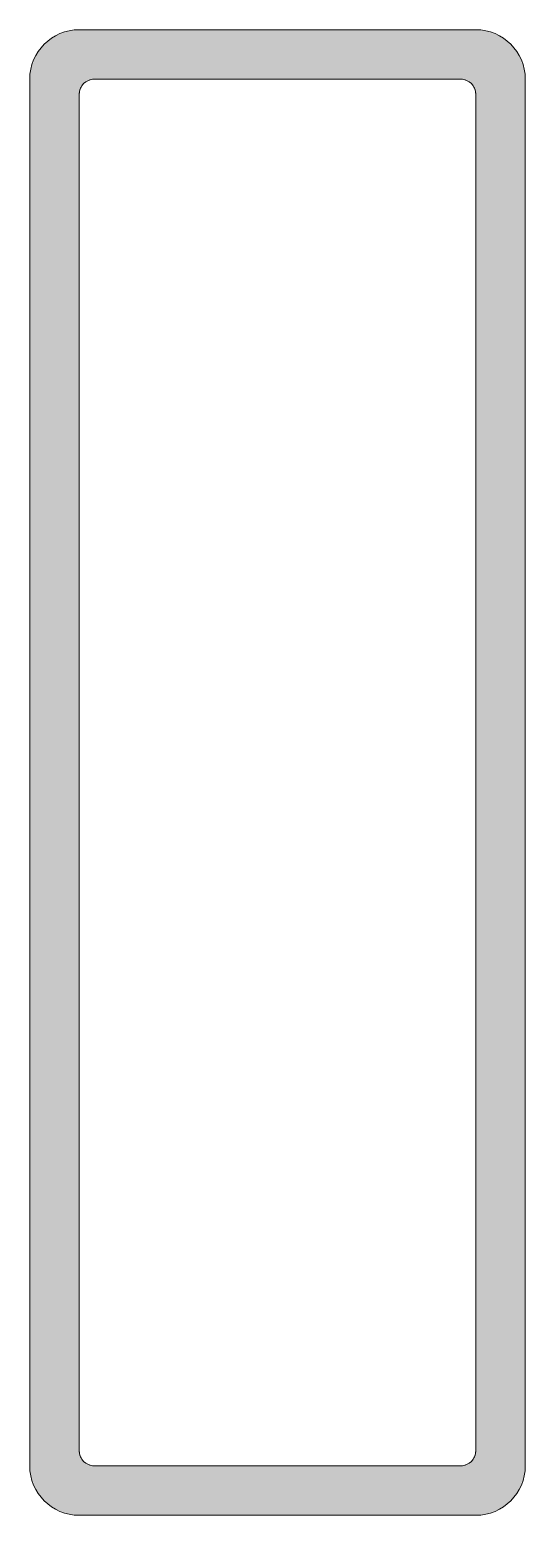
# Model space of a CAD drawing. Header units: metres. Extents: x -25 to 25, y -75 to 75.
import ezdxf

# ---------------------------------------------------------------- set-up
doc = ezdxf.new("R2010")
doc.units = ezdxf.units.M
doc.linetypes.add('Dash', pattern=[6.35, 3.175, -3.175])
doc.layers.add('A-DETL-GENF', color=92, linetype='Continuous', lineweight=18)
doc.layers.add('A-DETL-GENF-HDLN', color=1, linetype='Dash', lineweight=18)

# ---------------------------------------------------------------- blocks, each defined once
blk = doc.blocks.new('28 kokerprofiel - 150x50x5-1485290-00_0 Basismaterialen')
at = {"layer": 'A-DETL-GENF', "linetype": 'Dash'}
h = blk.add_hatch(color=256, dxfattribs=at)
h.paths.add_polyline_path([(20, -75), (21.29, -74.83), (22.5, -74.33), (23.54, -73.54), (24.33, -72.5), (24.83, -71.29), (25, -70), (25, 70), (24.83, 71.29), (24.33, 72.5), (23.54, 73.54), (22.5, 74.33), (21.29, 74.83), (20, 75), (-20, 75), (-21.29, 74.83), (-22.5, 74.33), (-23.54, 73.54), (-24.33, 72.5), (-24.83, 71.29), (-25, 70), (-25, -70), (-24.83, -71.29), (-24.33, -72.5), (-23.54, -73.54), (-22.5, -74.33), (-21.29, -74.83), (-20, -75)])
h.paths.add_polyline_path([(18.5, -70), (-18.89, -69.95), (-19.25, -69.8), (-19.56, -69.56), (-19.8, -69.25), (-19.95, -68.89), (-20, -68.5), (-19.95, 68.89), (-19.8, 69.25), (-19.56, 69.56), (-19.25, 69.8), (-18.89, 69.95), (-18.5, 70), (18.89, 69.95), (19.25, 69.8), (19.56, 69.56), (19.8, 69.25), (19.95, 68.89), (20, 68.5), (19.95, -68.89), (19.8, -69.25), (19.56, -69.56), (19.25, -69.8), (18.89, -69.95)])
at = {"layer": 'A-DETL-GENF'}
for p, q in [((20, 75), (-20, 75)), ((-25, 70), (-25, -70)), ((-18.5, 70), (18.5, 70)), ((25, -70), (25, 70)), ((-20, -68.5), (-20, 68.5)), ((20, 68.5), (20, -68.5)), ((18.5, -70), (-18.5, -70)), ((-20, -75), (20, -75))]:
    blk.add_line(p, q, dxfattribs=at)
for centre, radius, start, end in [((-20, 70), 5, 90, 180), ((20, 70), 5, 360, 90), ((-18.5, 68.5), 1.5, 90, 180), ((18.5, 68.5), 1.5, 0, 90), ((-18.5, -68.5), 1.5, 180, 270), ((18.5, -68.5), 1.5, 270, 0), ((-20, -70), 5, 180, 270), ((20, -70), 5, 270, 360)]:
    blk.add_arc(centre, radius, start, end, dxfattribs=at)
at = {"layer": 'A-DETL-GENF-HDLN'}
for p, q in [((-20, 75), (20, 75)), ((-25, -70), (-25, 70)), ((-18.5, 70), (18.5, 70)), ((25, 70), (25, -70)), ((-20, -68.5), (-20, 68.5)), ((20, 68.5), (20, -68.5)), ((18.5, -70), (-18.5, -70)), ((20, -75), (-20, -75))]:
    blk.add_line(p, q, dxfattribs=at)
for centre, radius, start, end in [((-20, 70), 5, 90, 180), ((20, 70), 5, 360, 90), ((-18.5, 68.5), 1.5, 90, 180), ((18.5, 68.5), 1.5, 0, 90), ((-18.5, -68.5), 1.5, 180, 270), ((18.5, -68.5), 1.5, 270, 0), ((-20, -70), 5, 180, 270), ((20, -70), 5, 270, 0)]:
    blk.add_arc(centre, radius, start, end, dxfattribs=at)

msp = doc.modelspace()

# ---------------------------------------------------------------- block references
msp.add_blockref('28 kokerprofiel - 150x50x5-1485290-00_0 Basismaterialen', (0, 0))

doc.saveas('drawing.dxf')
